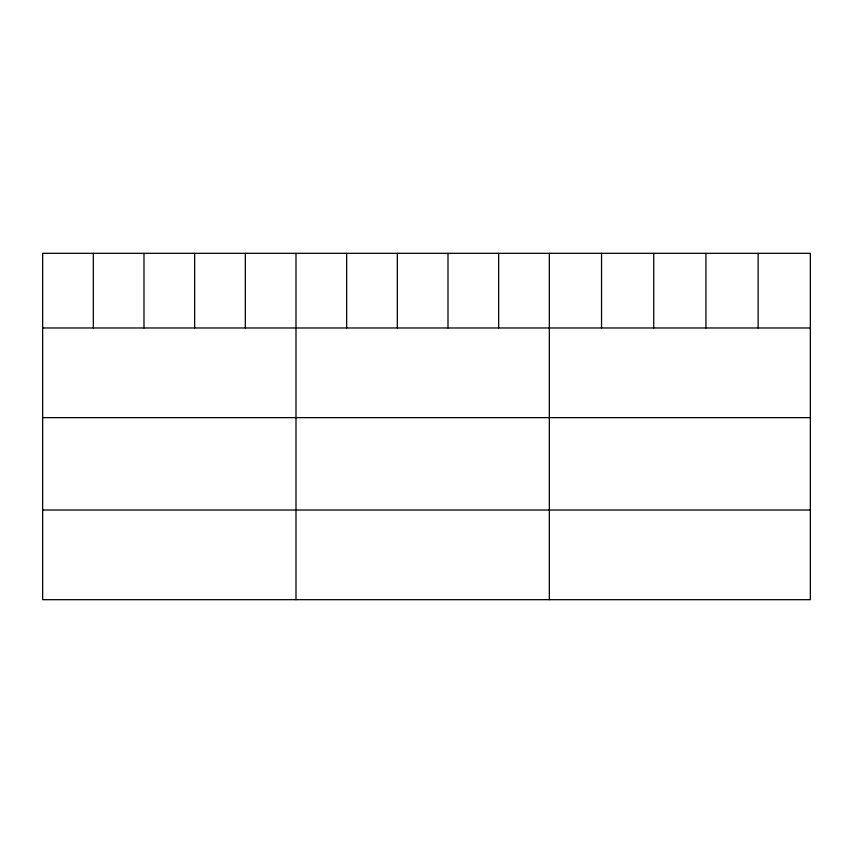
<?xml version="1.0" encoding="UTF-8"?>
<svg xmlns="http://www.w3.org/2000/svg" width="853" height="853" viewBox="0 0 853 853"><rect width="100%" height="100%" fill="white"/><g stroke="black" fill="none" stroke-linecap="round" stroke-linejoin="round"><path stroke-width="1.28" d="M810.35 327.978L810.35 599.68L42.65 599.68L42.65 253.32L810.35 253.32L810.35 327.978L42.65 327.978M42.65 417.639L810.35 417.639M42.65 510.019L810.35 510.019M758.146 253.32L758.146 327.978M705.943 253.32L705.943 327.978M653.739 253.32L653.739 327.978M601.536 253.32L601.536 327.978M549.332 253.32L549.332 599.68M498.664 253.32L498.664 327.978M447.996 253.32L447.996 327.978M397.327 253.32L397.327 327.978M346.659 253.32L346.659 327.978M295.991 253.32L295.991 599.68M245.323 253.32L245.323 327.978M194.655 253.32L194.655 327.978M143.986 253.32L143.986 327.978M93.318 253.32L93.318 327.978"/></g></svg>
